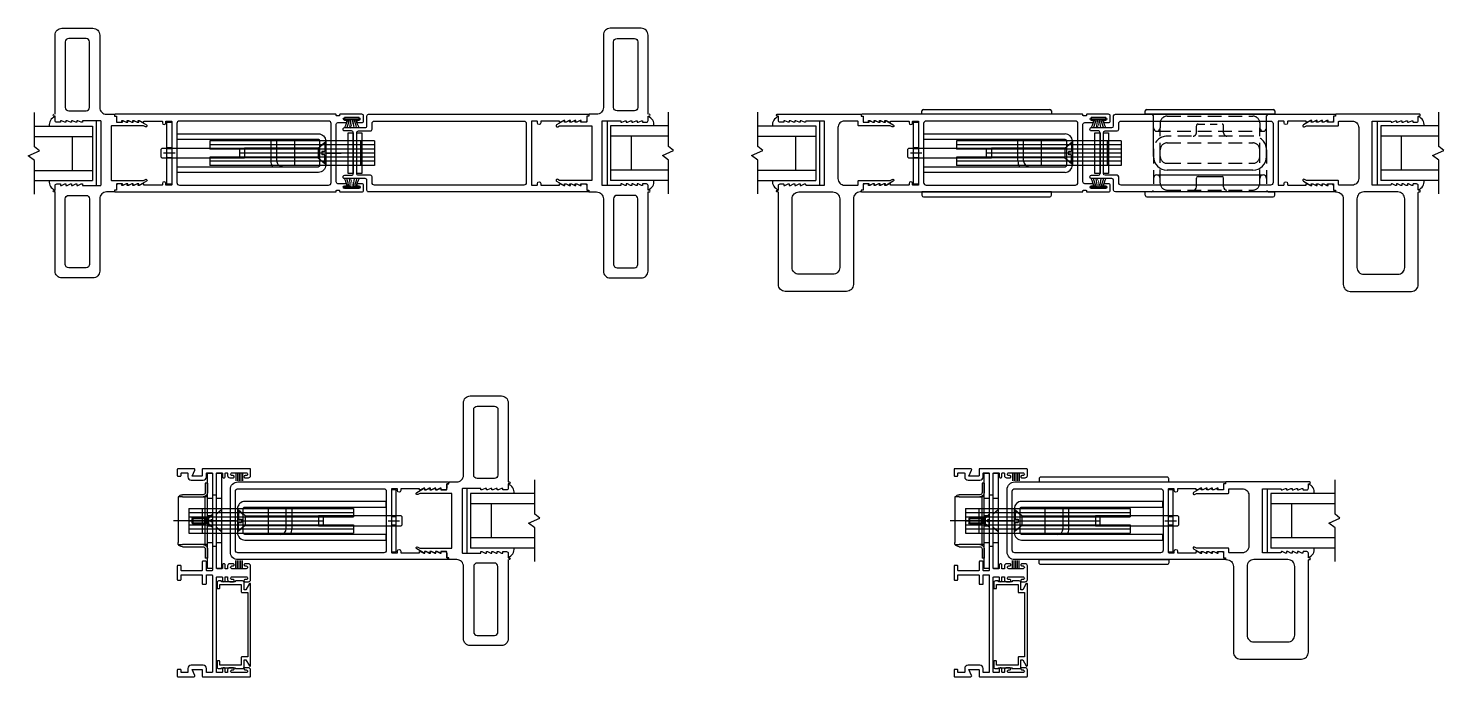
# Model space of a CAD drawing. Extents: x 0.2 to 54, y -4.4 to 30.3.
# Drawn here: x 0.19 to 26.15, y 12.71 to 24.61 of the extents above; entities that cross this region are included whole.
import ezdxf

# ---------------------------------------------------------------- set-up
doc = ezdxf.new("R2010")
doc.units = 0
doc.header["$MEASUREMENT"] = 0
doc.linetypes.add('HIDDEN', pattern=[0.375, 0.25, -0.125])
doc.layers.get('0').update_dxf_attribs({"linetype": 'CONTINUOUS'})
for name, color, linetype in [('ADAPTER', 1, 'CONTINUOUS'), ('FRAME', 1, 'CONTINUOUS'), ('GLASS-VINYL', 7, 'CONTINUOUS'), ('SASH', 5, 'CONTINUOUS'), ('SEAL', 7, 'CONTINUOUS'), ('STRIKE-PLATE', 7, 'CONTINUOUS'), ('VENT', 5, 'CONTINUOUS')]:
    doc.layers.add(name, color=color, linetype=linetype)
doc.styles.get("Standard").update_dxf_attribs({"font": 'simplex.shx'})

# ---------------------------------------------------------------- blocks, each defined once
blk = doc.blocks.new('3767 LEADSILE')
for points in [[(3.769, -0.597), (3.749, -0.597), (3.689, -0.565), (3.669, -0.565), (3.669, -0.597), (3.649, -0.597), (3.589, -0.565), (3.569, -0.565), (3.569, -0.597), (3.549, -0.597), (3.489, -0.565), (3.469, -0.565), (3.469, -0.588), (3.126, -0.588), (3.126, -0.556, 1), (3.064, -0.556), (3.064, -0.588), (2.969, -0.588, -0.414214), (2.954, -0.573), (2.954, 0.573, -0.414214), (2.969, 0.588), (3.064, 0.588), (3.064, 0.556, 1), (3.126, 0.556), (3.126, 0.588), (3.469, 0.588), (3.469, 0.565), (3.489, 0.565), (3.549, 0.597), (3.569, 0.597), (3.569, 0.565), (3.589, 0.565), (3.649, 0.597), (3.669, 0.597), (3.669, 0.565), (3.689, 0.565), (3.749, 0.597), (3.769, 0.597), (3.769, 0.565), (3.789, 0.565), (3.849, 0.597), (3.869, 0.597), (3.869, 0.565), (3.938, 0.565, 0.414214), (3.969, 0.596), (3.969, 0.681), (3.989, 0.681, 1), (3.989, 0.713), (0.14, 0.713, 0.414214), (0, 0.573), (0, -0.573, 0.414214), (0.14, -0.713), (3.989, -0.713, 1), (3.989, -0.681), (3.969, -0.681), (3.969, -0.596, 0.414214), (3.938, -0.565), (3.869, -0.565), (3.869, -0.597), (3.849, -0.597), (3.789, -0.565), (3.769, -0.565)], [(2.814, -0.588, 0.414214), (2.86, -0.542), (2.86, 0.542, 0.414214), (2.814, 0.588), (0.14, 0.588, 0.414214), (0.094, 0.542), (0.094, -0.542, 0.414214), (0.14, -0.588)]]:
    blk.add_lwpolyline(points, format="xyb", close=True)
blk = doc.blocks.new('ARCHETYPE_LATCH ONLY')
for p, q in [((-0.631, 0.225), (2.389, 0.225)), ((-0.631, 0.225), (-0.631, -0.225)), ((-0.631, 0.15), (2.389, 0.15)), ((-0.631, 0.075), (2.389, 0.075)), ((-0.631, 0), (1.837, 0)), ((-0.381, -0.225), (-0.381, 0.225)), ((0.28, 0.193), (0.28, 0.03)), ((0.401, 0.089), (0.28, 0.193)), ((0.28, 0.03), (0.333, 0.03)), ((0.333, 0.03), (0.333, -0.03)), ((0.401, 0.089), (1.749, 0.089)), ((0.401, 0.089), (0.401, -0.089)), ((0.831, -0.225), (0.831, 0.225)), ((1.262, 0.235), (1.157, 0.235)), ((1.157, -0.145), (1.157, 0.235)), ((1.262, -0.145), (1.262, 0.235)), ((1.837, -0.075), (1.837, 0.075)), ((2.389, 0.225), (2.389, 0.075)), ((-0.631, -0.075), (2.389, -0.075)), ((-0.631, -0.15), (2.389, -0.15)), ((0.28, -0.192), (0.28, -0.03)), ((0.28, -0.03), (0.333, -0.03)), ((0.401, -0.089), (0.28, -0.192)), ((0.401, -0.089), (1.749, -0.089)), ((2.389, -0.075), (2.389, -0.225))]:
    blk.add_line(p, q)
at = {"ltscale": 0.3}
for p, q in [((0.239, 0), (-0.021, 0)), ((0.401, 0), (1.036, 0)), ((3.025, 0), (3.235, 0))]:
    blk.add_line(p, q, dxfattribs=at)
at = {"ltscale": 0.5}
for p, q in [((0.262, 0.206), (0.355, 0.125)), ((3.085, 0.095), (3.175, 0.095)), ((3.085, 0.095), (3.1, 0.08)), ((3.1, 0.08), (3.16, 0.08)), ((3.175, 0.095), (3.16, 0.08)), ((0.355, -0.125), (0.262, -0.205)), ((3.1, -0.08), (3.085, -0.095)), ((3.085, -0.095), (3.175, -0.095)), ((3.16, -0.08), (3.1, -0.08)), ((3.16, -0.08), (3.175, -0.095))]:
    blk.add_line(p, q, dxfattribs=at)
for points in [[(3.085, -0.568), (3.175, -0.568), (3.175, 0.568), (3.085, 0.568)], [(3.262, 0.093), (1.749, 0.093), (1.749, -0.093), (3.262, -0.093), (3.28, -0.075), (3.28, 0.075)]]:
    blk.add_lwpolyline(points, close=True)
blk.add_lwpolyline([(0.397, -0.355), (2.987, -0.355), (2.987, -0.25), (0.397, -0.25, -0.414214), (0.367, -0.22), (0.367, 0.22, -0.414214), (0.397, 0.25), (2.987, 0.25), (2.987, 0.355), (0.397, 0.355, 0.414214), (0.262, 0.22), (0.262, -0.22, 0.414214), (0.397, -0.355), (1.052, -0.355)], format="xyb")
blk.add_lwpolyline([(-0.631, -0.225), (2.389, -0.225)])
for radius, start in [(0.105, 270), (0.21, 330)]:
    blk.add_arc((1.052, -0.145), radius, start, 360)
blk = doc.blocks.new('*U21')
blk.add_blockref('ARCHETYPE_LATCH ONLY', (0.123, 0))
at = {"xscale": -1, "rotation": 180}
blk.add_blockref('3767 LEADSILE', (0.254, 0), dxfattribs=at)
blk = doc.blocks.new('ARCHETYPE LATCH')
for p, q in [((-0.631, 0.225), (2.389, 0.225)), ((-0.631, 0.225), (-0.631, -0.225)), ((-0.631, 0.15), (2.389, 0.15)), ((-0.631, 0.075), (2.389, 0.075)), ((-0.631, 0), (1.837, 0)), ((-0.381, -0.225), (-0.381, 0.225)), ((0.28, 0.193), (0.28, 0.03)), ((0.401, 0.089), (0.28, 0.193)), ((0.28, 0.03), (0.333, 0.03)), ((0.333, 0.03), (0.333, -0.03)), ((0.401, 0.089), (1.749, 0.089)), ((0.401, 0.089), (0.401, -0.089)), ((0.831, -0.225), (0.831, 0.225)), ((1.262, 0.235), (1.157, 0.235)), ((1.157, -0.145), (1.157, 0.235)), ((1.262, -0.145), (1.262, 0.235)), ((1.837, -0.075), (1.837, 0.075)), ((2.389, 0.225), (2.389, 0.075)), ((-0.631, -0.075), (2.389, -0.075)), ((-0.631, -0.15), (2.389, -0.15)), ((0.28, -0.192), (0.28, -0.03)), ((0.28, -0.03), (0.333, -0.03)), ((0.401, -0.089), (0.28, -0.192)), ((0.401, -0.089), (1.749, -0.089)), ((2.389, -0.075), (2.389, -0.225))]:
    blk.add_line(p, q)
at = {"ltscale": 0.3}
for p, q in [((0.239, 0), (-0.021, 0)), ((0.401, 0), (1.036, 0)), ((3.025, 0), (3.235, 0))]:
    blk.add_line(p, q, dxfattribs=at)
at = {"ltscale": 0.5}
for p, q in [((0.262, 0.206), (0.355, 0.125)), ((3.085, 0.095), (3.175, 0.095)), ((3.085, 0.095), (3.1, 0.08)), ((3.1, 0.08), (3.16, 0.08)), ((3.175, 0.095), (3.16, 0.08)), ((0.355, -0.125), (0.262, -0.205)), ((3.1, -0.08), (3.085, -0.095)), ((3.085, -0.095), (3.175, -0.095)), ((3.16, -0.08), (3.1, -0.08)), ((3.16, -0.08), (3.175, -0.095))]:
    blk.add_line(p, q, dxfattribs=at)
for points in [[(3.064, 0.803), (0.749, 0.803, 0.414214), (0.719, 0.773), (0.719, 0.713), (3.094, 0.713), (3.094, 0.773, 0.414214)], [(3.064, -0.803), (0.749, -0.803, -0.414214), (0.719, -0.773), (0.719, -0.713), (3.094, -0.713), (3.094, -0.773, -0.414214)]]:
    blk.add_lwpolyline(points, format="xyb", close=True)
for points in [[(3.085, -0.568), (3.175, -0.568), (3.175, 0.568), (3.085, 0.568)], [(3.262, 0.093), (1.749, 0.093), (1.749, -0.093), (3.262, -0.093), (3.28, -0.075), (3.28, 0.075)]]:
    blk.add_lwpolyline(points, close=True)
blk.add_lwpolyline([(0.397, -0.355), (2.987, -0.355), (2.987, -0.25), (0.397, -0.25, -0.414214), (0.367, -0.22), (0.367, 0.22, -0.414214), (0.397, 0.25), (2.987, 0.25), (2.987, 0.355), (0.397, 0.355, 0.414214), (0.262, 0.22), (0.262, -0.22, 0.414214), (0.397, -0.355), (1.052, -0.355)], format="xyb")
blk.add_lwpolyline([(-0.631, -0.225), (2.389, -0.225)])
for radius, start in [(0.105, 270), (0.21, 330)]:
    blk.add_arc((1.052, -0.145), radius, start, 360)
blk = doc.blocks.new('*U16')
blk.add_blockref('ARCHETYPE LATCH', (0.123, 0))
at = {"xscale": -1, "rotation": 180}
blk.add_blockref('3767 LEADSILE', (0.254, 0), dxfattribs=at)
blk = doc.blocks.new('3716 WINGED HP ADAPTER')
at = {"layer": 'ADAPTER'}
blk.add_lwpolyline([(2.14, 0.713), (2.14, 2.166, 0.414214), (2.015, 2.291), (1.446, 2.291, 0.414214), (1.321, 2.166), (1.321, 0.838, -0.414214), (1.196, 0.713), (1.051, 0.713), (1.051, 0.681), (1.015, 0.681), (1.015, 0.575, -0.414214), (1.005, 0.565), (0.905, 0.565), (0.905, 0.59), (0.89, 0.59), (0.835, 0.565), (0.805, 0.565), (0.805, 0.59), (0.79, 0.59), (0.735, 0.565), (0.705, 0.565), (0.705, 0.59), (0.69, 0.59), (0.635, 0.565), (0.605, 0.565), (0.605, 0.59), (0.59, 0.59), (0.463, 0.517, 1), (0.483, 0.482), (0.517, 0.502, -0.131652), (0.522, 0.503), (1.099, 0.503, -0.414214), (1.109, 0.493), (1.109, -0.493, -0.414214), (1.099, -0.503), (0.522, -0.503, -0.131652), (0.517, -0.502), (0.483, -0.482, 1), (0.463, -0.517), (0.59, -0.59), (0.605, -0.59), (0.605, -0.565), (0.635, -0.565), (0.69, -0.59), (0.705, -0.59), (0.705, -0.565), (0.735, -0.565), (0.79, -0.59), (0.805, -0.59), (0.805, -0.565), (0.835, -0.565), (0.89, -0.59), (0.905, -0.59), (0.905, -0.565), (1.005, -0.565, -0.414214), (1.015, -0.575), (1.015, -0.681), (1.051, -0.681), (1.051, -0.713), (1.196, -0.713, -0.414214), (1.321, -0.838), (1.321, -2.166, 0.414214), (1.446, -2.291), (2.015, -2.291, 0.414214), (2.14, -2.166), (2.14, -0.713), (2.16, -0.713, 0.999996), (2.16, -0.681), (2.14, -0.681), (2.14, -0.596, 0.414214), (2.109, -0.565), (2.04, -0.565), (2.04, -0.595), (2.02, -0.595), (1.96, -0.565), (1.94, -0.565), (1.94, -0.595), (1.92, -0.595), (1.86, -0.565), (1.84, -0.565), (1.84, -0.595), (1.82, -0.595), (1.76, -0.565), (1.74, -0.565), (1.74, -0.595), (1.72, -0.595), (1.66, -0.565), (1.64, -0.565), (1.64, -0.595), (1.307, -0.595, -0.414214), (1.297, -0.585), (1.297, 0.585, -0.414214), (1.307, 0.595), (1.64, 0.595), (1.64, 0.565), (1.66, 0.565), (1.72, 0.595), (1.74, 0.595), (1.74, 0.565), (1.76, 0.565), (1.82, 0.595), (1.84, 0.595), (1.84, 0.565), (1.86, 0.565), (1.92, 0.595), (1.94, 0.595), (1.94, 0.565), (1.96, 0.565), (2.02, 0.595), (2.04, 0.595), (2.04, 0.565), (2.109, 0.565, 0.414214), (2.14, 0.596), (2.14, 0.681), (2.16, 0.681, 0.999996), (2.16, 0.713)], format="xyb", dxfattribs=at)
for points in [[(1.508, 0.838), (1.508, 2.041, -0.414214), (1.571, 2.104), (1.89, 2.104, -0.414214), (1.952, 2.041), (1.952, 0.838, -0.414214), (1.89, 0.776), (1.571, 0.776, -0.414214)], [(1.508, -0.838), (1.508, -2.041, 0.414214), (1.571, -2.104), (1.89, -2.104, 0.414214), (1.952, -2.041), (1.952, -0.838, 0.414214), (1.89, -0.776), (1.571, -0.776, 0.414214)]]:
    blk.add_lwpolyline(points, format="xyb", close=True, dxfattribs=at)
blk = doc.blocks.new('3715 WLA')
at = {"layer": 'FRAME'}
for points in [[(2.408, 0.681, 0.414214), (2.398, 0.671), (2.398, 0.596, -0.414214), (2.367, 0.565), (2.308, 0.565, -0.414214), (2.298, 0.575), (2.298, 0.595), (2.278, 0.595), (2.218, 0.565), (2.198, 0.565), (2.198, 0.595), (2.178, 0.595), (2.118, 0.565), (2.098, 0.565), (2.098, 0.595), (2.078, 0.595), (2.018, 0.565), (1.998, 0.565), (1.998, 0.595), (1.978, 0.595), (1.918, 0.565), (1.908, 0.565, -0.414214), (1.898, 0.575), (1.898, 0.578, 0.414214), (1.888, 0.588), (1.555, 0.588), (1.555, -0.588), (1.888, -0.588, 0.414214), (1.898, -0.578), (1.898, -0.575, -0.414214), (1.908, -0.565), (1.918, -0.565), (1.978, -0.595), (1.998, -0.595), (1.998, -0.565), (2.018, -0.565), (2.078, -0.595), (2.098, -0.595), (2.098, -0.565), (2.118, -0.565), (2.178, -0.595), (2.198, -0.595), (2.198, -0.565), (2.218, -0.565), (2.278, -0.595), (2.298, -0.595), (2.298, -0.575, -0.414214), (2.308, -0.565), (2.367, -0.565, -0.414214), (2.398, -0.596), (2.398, -0.671, 0.414214), (2.408, -0.681), (2.418, -0.681, -0.414214), (2.434, -0.697), (2.434, -0.697, -0.414214), (2.418, -0.713), (0.879, -0.713), (0.879, -0.681), (0.843, -0.681), (0.843, -0.565), (0.733, -0.565), (0.733, -0.59), (0.718, -0.59), (0.663, -0.565), (0.633, -0.565), (0.633, -0.59), (0.618, -0.59), (0.563, -0.565), (0.533, -0.565), (0.533, -0.59), (0.518, -0.59), (0.463, -0.565), (0.433, -0.565), (0.433, -0.59), (0.418, -0.59), (0.291, -0.517, -1), (0.311, -0.482), (0.345, -0.502, 0.131652), (0.35, -0.503), (0.927, -0.503, -0.414214), (0.937, -0.513), (0.937, -0.578, 0.414214), (0.947, -0.588), (1.185, -0.588, 0.414214), (1.305, -0.468), (1.305, 0.468, 0.414214), (1.185, 0.588), (0.947, 0.588, 0.414214), (0.937, 0.578), (0.937, 0.513, -0.414214), (0.927, 0.503), (0.35, 0.503, 0.131652), (0.345, 0.502), (0.311, 0.482, -1), (0.291, 0.517), (0.418, 0.59), (0.433, 0.59), (0.433, 0.565), (0.463, 0.565), (0.518, 0.59), (0.533, 0.59), (0.533, 0.565), (0.563, 0.565), (0.618, 0.59), (0.633, 0.59), (0.633, 0.565), (0.663, 0.565), (0.718, 0.59), (0.733, 0.59), (0.733, 0.565), (0.843, 0.565), (0.843, 0.671, -0.414214), (0.853, 0.681), (0.879, 0.681), (0.879, 0.703, -0.414214), (0.889, 0.713), (0.898, 0.713, 0.414214), (1.023, 0.838), (1.023, 2.412, -0.414214), (1.148, 2.537), (2.273, 2.537, -0.414214), (2.398, 2.412), (2.398, 0.723, 0.414214), (2.408, 0.713), (2.418, 0.713, -0.414214), (2.434, 0.697), (2.434, 0.697, -0.414214), (2.418, 0.681)], [(2.148, 0.838, -0.414214), (2.023, 0.713), (1.398, 0.713, -0.414214), (1.273, 0.838), (1.273, 2.099, -0.414214), (1.398, 2.224), (2.023, 2.224, -0.414214), (2.148, 2.099)]]:
    blk.add_lwpolyline(points, format="xyb", close=True, dxfattribs=at)
blk = doc.blocks.new('3712-2 TRACK JAMB')
blk.add_lwpolyline([(-0.1825, -1.823), (-0.1825, -0.085, -0.4142136), (-0.1725, -0.075), (-0.0825, -0.075, -0.4142136), (-0.0725, -0.085), (-0.0725, -0.1405, 0.4142136), (-0.048, -0.165), (-0.0475, -0.165, 0.4142136), (-0.0225, -0.14), (-0.0225, -0.085, -0.4142136), (-0.0125, -0.075), (0.0125, -0.075, -0.4142136), (0.0225, -0.085), (0.0225, -0.125, 0.4142136), (0.0625, -0.165), (0.123, -0.165, 0.4142136), (0.1425, -0.1455), (0.1425, -0.145, 0.4142136), (0.1225, -0.125), (0.102, -0.125, -0.4142136), (0.0775, -0.1005), (0.0775, -0.0995, -0.4142136), (0.102, -0.075), (0.363, -0.075, -0.4142136), (0.3875, -0.0995), (0.3875, -0.1005, -0.4142136), (0.363, -0.125), (0.3425, -0.125, 0.4142136), (0.3225, -0.145, 0.4142136), (0.3425, -0.165), (0.4025, -0.165, 0.4142136), (0.4425, -0.125), (0.4425, -0.01, 0.4142136), (0.4325, 0), (-0.4325, 0, 0.4142136), (-0.4425, -0.01), (-0.4425, -0.125, -0.4142136), (-0.4525, -0.135), (-0.6305, -0.135), (-0.579, -0.0227, 0.5466243), (-0.5935, 0), (-0.8905, 0, 0.4142136), (-0.9005, -0.01), (-0.9005, -0.125, 0.4142136), (-0.8905, -0.135), (-0.8425, -0.135, 0.4142136), (-0.8325, -0.125), (-0.8325, -0.085, -0.4142136), (-0.8225, -0.075), (-0.7155, -0.075, -0.4142136), (-0.7055, -0.085), (-0.7055, -0.15, 0.4142136), (-0.6455, -0.21), (-0.4275, -0.21, 0.4142136), (-0.3675, -0.15), (-0.3675, -0.085, -0.4142136), (-0.3575, -0.075), (-0.2675, -0.075, -0.4142136), (-0.2575, -0.085), (-0.2575, -1.8605, -0.4142136), (-0.2675, -1.8705), (-0.3575, -1.8705, -0.4142136), (-0.3675, -1.8605), (-0.3675, -1.708, 0.4142136), (-0.3775, -1.698), (-0.4325, -1.698, 0.4142136), (-0.4425, -1.708), (-0.4425, -1.8605, -0.4142136), (-0.4525, -1.8705), (-0.7678, -1.8705), (-0.8225, -1.8705, -0.4142136), (-0.8325, -1.8605), (-0.8325, -1.783, 0.4142136), (-0.8425, -1.773), (-0.8905, -1.773, 0.4142136), (-0.9005, -1.783), (-0.9005, -2.033, 0.4142136), (-0.8905, -2.043), (-0.8425, -2.043, 0.4142136), (-0.8325, -2.033), (-0.8325, -1.9555, -0.4142136), (-0.8225, -1.9455), (-0.7809, -1.9455), (-0.4525, -1.9455, -0.4142136), (-0.4425, -1.9555), (-0.4425, -2.108, 0.4142136), (-0.4325, -2.118), (-0.3775, -2.118, 0.4142136), (-0.3675, -2.108), (-0.3675, -1.9555, -0.4142136), (-0.3575, -1.9455), (-0.2675, -1.9455, -0.4142136), (-0.2575, -1.9555), (-0.2575, -3.731, -0.4142136), (-0.2675, -3.741), (-0.3575, -3.741, -0.4142136), (-0.3675, -3.731), (-0.3675, -3.666, 0.4142136), (-0.4275, -3.606), (-0.6455, -3.606, 0.4142136), (-0.7055, -3.666), (-0.7055, -3.731, -0.4142136), (-0.7155, -3.741), (-0.8225, -3.741, -0.4142136), (-0.8325, -3.731), (-0.8325, -3.691, 0.4142136), (-0.8425, -3.681), (-0.8905, -3.681, 0.4142136), (-0.9005, -3.691), (-0.9005, -3.806, 0.4142136), (-0.8905, -3.816), (-0.5935, -3.816, 0.5466243), (-0.579, -3.7933), (-0.6305, -3.681), (-0.4525, -3.681, -0.4142136), (-0.4425, -3.691), (-0.4425, -3.806, 0.4142136), (-0.4325, -3.816), (0.4325, -3.816, 0.4142136), (0.4425, -3.806), (0.4425, -3.691, 0.4142136), (0.4025, -3.651), (0.3425, -3.651, 0.4142136), (0.3225, -3.671, 0.4142136), (0.3425, -3.691), (0.363, -3.691, -0.4142136), (0.3875, -3.7155), (0.3875, -3.7165, -0.4142136), (0.363, -3.741), (0.102, -3.741, -0.4142136), (0.0775, -3.7165), (0.0775, -3.7155, -0.4142136), (0.102, -3.691), (0.1225, -3.691, 0.4142136), (0.1425, -3.671), (0.1425, -3.6705, 0.4142136), (0.123, -3.651), (0.0625, -3.651, 0.4142136), (0.0225, -3.691), (0.0225, -3.731, -0.4142136), (0.0125, -3.741), (-0.0125, -3.741, -0.4142136), (-0.0225, -3.731), (-0.0225, -3.676, 0.4142136), (-0.0475, -3.651), (-0.048, -3.651, 0.4142136), (-0.0725, -3.6755), (-0.0725, -3.731, -0.4142136), (-0.0825, -3.741), (-0.1725, -3.741, -0.4142136), (-0.1825, -3.731), (-0.1825, -1.993, -0.4142136), (-0.1725, -1.983), (-0.0825, -1.983, -0.4142136), (-0.0725, -1.993), (-0.0725, -2.0485, 0.4142136), (-0.048, -2.073), (-0.0475, -2.073, 0.4142136), (-0.0225, -2.048), (-0.0225, -1.983), (0.0225, -1.983), (0.0225, -2.033, 0.4142136), (0.0625, -2.073), (0.123, -2.073, 0.4142136), (0.1425, -2.0535), (0.1425, -2.053, 0.4142136), (0.1225, -2.033), (0.102, -2.033, -0.4142136), (0.0775, -2.0085), (0.0775, -2.0075, -0.4142136), (0.102, -1.983), (0.363, -1.983, -0.4142136), (0.3875, -2.0075), (0.3875, -2.0085, -0.4142136), (0.363, -2.033), (0.3425, -2.033, 0.4142136), (0.3225, -2.053, 0.4142136), (0.3425, -2.073), (0.4025, -2.073, 0.4142136), (0.4425, -2.033), (0.4425, -1.783, 0.4142136), (0.4025, -1.743), (0.3425, -1.743, 0.4142136), (0.3225, -1.763, 0.4142136), (0.3425, -1.783), (0.363, -1.783, -0.4142136), (0.3875, -1.8075), (0.3875, -1.8085, -0.4142136), (0.363, -1.833), (0.102, -1.833, -0.4142136), (0.0775, -1.8085), (0.0775, -1.8075, -0.4142136), (0.102, -1.783), (0.1225, -1.783, 0.4142136), (0.1425, -1.763), (0.1425, -1.7625, 0.4142136), (0.123, -1.743), (0.0625, -1.743, 0.4142136), (0.0225, -1.783), (0.0225, -1.833), (-0.0225, -1.833), (-0.0225, -1.768, 0.4142136), (-0.0475, -1.743), (-0.048, -1.743, 0.4142136), (-0.0725, -1.7675), (-0.0725, -1.823, -0.4142136), (-0.0825, -1.833), (-0.1725, -1.833, -0.4142136)], format="xyb", close=True)
blk = doc.blocks.new('3710 Jamb Filler')
blk.add_lwpolyline([(-0.12, 0.774, 0.414214), (-0.15, 0.804), (-0.27, 0.804, 0.414214), (-0.28, 0.794), (-0.28, 0.789), (-0.53, 0.789), (-0.53, 0.794, 0.414214), (-0.54, 0.804), (-0.585, 0.804, 0.414214), (-0.615, 0.774), (-0.615, 0.674, 0.414214), (-0.605, 0.664), (-0.575, 0.664, 0.414214), (-0.565, 0.674), (-0.565, 0.739), (-0.17, 0.739), (-0.17, 0.601, 0.414214), (-0.16, 0.591), (-0.05, 0.591), (-0.05, -0.591), (-0.16, -0.591, 0.414214), (-0.17, -0.601), (-0.17, -0.739), (-0.565, -0.739), (-0.565, -0.674, 0.414214), (-0.575, -0.664), (-0.605, -0.664, 0.414214), (-0.615, -0.674), (-0.615, -0.774, 0.414214), (-0.585, -0.804), (-0.54, -0.804, 0.414214), (-0.53, -0.794), (-0.53, -0.789), (-0.28, -0.789), (-0.28, -0.794, 0.414214), (-0.27, -0.804), (-0.15, -0.804, 0.414214), (-0.12, -0.774), (-0.12, -0.641), (-0.084, -0.641), (-0.019, -0.754, 0.767327), (0, -0.749), (0, 0.749, 0.767327), (-0.019, 0.754), (-0.084, 0.641), (-0.12, 0.641)], format="xyb", close=True)
blk = doc.blocks.new('StrikePlateAssy(EX_HI)')
at = {"linetype": 'Continuous'}
for p, q in [((-0.165, 0.688), (-0.205, 0.688)), ((-0.205, 0.517), (-0.205, 0.688)), ((-0.165, 0.517), (-0.165, 0.688)), ((-0.705, 0.437), (-0.625, 0.437)), ((-0.705, 0.437), (-0.705, 0.397)), ((-0.705, -0.398), (-0.705, 0.397)), ((-0.625, 0.477), (-0.245, 0.477)), ((-0.245, 0.437), (-0.625, 0.437)), ((-0.205, 0.437), (-0.245, 0.437)), ((-0.205, 0.437), (-0.205, -0.438)), ((-0.165, 0.437), (-0.205, 0.437)), ((-0.165, 0.437), (-0.165, -0.438)), ((0.09, 0.203), (0, 0.124)), ((0.09, -0.203), (0, -0.124)), ((-0.705, -0.438), (-0.705, -0.398)), ((-0.625, -0.438), (-0.705, -0.438)), ((-0.625, -0.438), (-0.245, -0.438)), ((-0.245, -0.478), (-0.625, -0.478)), ((-0.245, -0.438), (-0.205, -0.438)), ((-0.165, -0.438), (-0.205, -0.438)), ((-0.205, -0.688), (-0.205, -0.518)), ((-0.165, -0.688), (-0.165, -0.518)), ((-0.165, -0.688), (-0.205, -0.688))]:
    blk.add_line(p, q, dxfattribs=at)
for p, q in [((-0.075, 0.406), (-0.165, 0.406)), ((0, 0.469), (-0.075, 0.469)), ((0.09, 0.406), (0, 0.406)), ((-0.436, 0.054), (-0.45, 0.04)), ((-0.45, 0.04), (-0.222, 0.04)), ((-0.45, -0.04), (-0.45, 0.04)), ((-0.197, 0.054), (-0.436, 0.054)), ((-0.436, -0.054), (-0.436, 0.054)), ((0.013, 0), (-0.23, 0)), ((-0.222, 0.04), (-0.197, 0.054)), ((-0.222, -0.054), (-0.222, 0.054)), ((-0.197, -0.054), (-0.197, 0.054)), ((-0.147, 0.051), (-0.197, 0.051)), ((-0.165, 0.095), (-0.165, -0.095)), ((-0.165, 0.095), (-0.075, 0.095)), ((-0.138, 0.065), (-0.165, 0.065)), ((-0.147, 0.051), (-0.075, 0.113)), ((-0.147, -0.051), (-0.147, 0.051)), ((-0.138, 0.065), (-0.075, 0.12)), ((-0.075, 0.02), (-0.105, 0.02)), ((-0.105, -0.019), (-0.105, 0.02)), ((-0.075, 0.113), (-0.075, 0.02)), ((0.173, 0), (-0.07, 0)), ((-0.044, 0), (-0.788, 0)), ((-0.45, -0.04), (-0.222, -0.04)), ((-0.436, -0.054), (-0.45, -0.04)), ((-0.197, -0.054), (-0.436, -0.054)), ((-0.222, -0.04), (-0.197, -0.054)), ((-0.147, -0.051), (-0.197, -0.051)), ((-0.138, -0.065), (-0.165, -0.065)), ((-0.165, -0.095), (-0.075, -0.095)), ((-0.147, -0.051), (-0.075, -0.112)), ((-0.138, -0.065), (-0.075, -0.12)), ((-0.075, -0.019), (-0.105, -0.019)), ((-0.075, -0.112), (-0.075, -0.019)), ((-0.075, -0.406), (-0.165, -0.406)), ((0, -0.469), (-0.075, -0.469)), ((0.09, -0.406), (0, -0.406))]:
    blk.add_line(p, q)
for points in [[(-0.165, -0.875), (-0.075, -0.875), (-0.075, 0.875), (-0.165, 0.875)], [(0, -0.875), (0.09, -0.875), (0.09, 0.875), (0, 0.875)]]:
    blk.add_lwpolyline(points, close=True)
for centre, radius, start, end in [((-0.625, 0.397), 0.08, 90, 150), ((-0.245, 0.517), 0.08, 270, 0), ((-0.245, 0.517), 0.04, 270, 0), ((-0.625, -0.398), 0.08, 210, 270), ((-0.245, -0.518), 0.08, 0, 90), ((-0.245, -0.518), 0.04, 0, 90)]:
    blk.add_arc(centre, radius, start, end, dxfattribs=at)
blk = doc.blocks.new('*U40')
at = {"layer": 'STRIKE-PLATE', "color": 7}
for p, q in [((-0.262, 3.741), (-0.262, 3.593)), ((-0.231, 3.741), (-0.231, 3.593)), ((-0.2, 3.741), (-0.2, 3.593)), ((-0.169, 3.741), (-0.169, 3.593)), ((-0.138, 3.741), (-0.138, 3.593)), ((-0.262, 1.983), (-0.262, 2.131)), ((-0.231, 1.983), (-0.231, 2.131)), ((-0.2, 1.983), (-0.2, 2.131)), ((-0.169, 1.983), (-0.169, 2.131)), ((-0.138, 1.983), (-0.138, 2.131))]:
    blk.add_line(p, q, dxfattribs=at)
at = {"layer": 'FRAME'}
for name, p in [('3712-2 TRACK JAMB', (-0.433, 3.816)), ('3710 Jamb Filler', (0.01, 0.954))]:
    blk.add_blockref(name, p, dxfattribs=at)
at = {"layer": 'STRIKE-PLATE', "xscale": -1, "rotation": 180}
blk.add_blockref('StrikePlateAssy(EX_HI)', (-0.615, 2.862), dxfattribs=at)
blk = doc.blocks.new('3707_Lock_Stile_Archetype_Female_Yoke')
for points in [[(-4.031, 0.681), (-4.031, 0.596, 0.414214), (-4, 0.565), (-3.931, 0.565), (-3.931, 0.597), (-3.911, 0.597), (-3.851, 0.565), (-3.831, 0.565), (-3.831, 0.597), (-3.811, 0.597), (-3.751, 0.565), (-3.731, 0.565), (-3.731, 0.597), (-3.711, 0.597), (-3.651, 0.565), (-3.631, 0.565), (-3.631, 0.597), (-3.611, 0.597), (-3.551, 0.565), (-3.531, 0.565), (-3.531, 0.588), (-3.198, 0.588, -0.414214), (-3.188, 0.578), (-3.188, 0.556, 1), (-3.126, 0.556), (-3.126, 0.578, -0.414214), (-3.116, 0.588), (-3.026, 0.588, -0.414214), (-3.016, 0.578), (-3.016, -0.578, -0.414214), (-3.026, -0.588), (-3.116, -0.588, -0.414214), (-3.126, -0.578), (-3.126, -0.556, 1), (-3.188, -0.556), (-3.188, -0.578, -0.414214), (-3.198, -0.588), (-3.531, -0.588), (-3.531, -0.565), (-3.551, -0.565), (-3.611, -0.597), (-3.631, -0.597), (-3.631, -0.565), (-3.651, -0.565), (-3.711, -0.597), (-3.731, -0.597), (-3.731, -0.565), (-3.751, -0.565), (-3.811, -0.597), (-3.831, -0.597), (-3.831, -0.565), (-3.851, -0.565), (-3.911, -0.597), (-3.931, -0.597), (-3.931, -0.565), (-4, -0.565, 0.414214), (-4.031, -0.596), (-4.031, -0.681), (-4.051, -0.681, 1), (-4.051, -0.713), (-0.01, -0.713, 0.414214), (0, -0.703), (0, -0.692, -0.414214), (0.01, -0.682), (0.053, -0.682, -0.414214), (0.062, -0.692), (0.062, -0.703, 0.414214), (0.073, -0.713), (0.469, -0.713, 0.414214), (0.5, -0.682), (0.5, -0.592, 0.414214), (0.469, -0.561), (0.395, -0.561, 1.000009), (0.395, -0.601), (0.415, -0.601, -1), (0.415, -0.651), (0.155, -0.651, -1), (0.155, -0.601), (0.175, -0.601, 1.000009), (0.175, -0.561), (0.031, -0.561, -0.414214), (0, -0.53), (0, 0.53, -0.414214), (0.031, 0.561), (0.175, 0.561, 1.000009), (0.175, 0.601), (0.155, 0.601, -1), (0.155, 0.651), (0.415, 0.651, -1), (0.415, 0.601), (0.395, 0.601, 1.000009), (0.395, 0.561), (0.469, 0.561, 0.414214), (0.5, 0.592), (0.5, 0.682, 0.414214), (0.469, 0.713), (0.073, 0.713, 0.414214), (0.062, 0.703), (0.062, 0.692, -0.414214), (0.053, 0.682), (0.01, 0.682, -0.414214), (0, 0.692), (0, 0.703, 0.414214), (-0.01, 0.713), (-4.051, 0.713, 1), (-4.051, 0.681)], [(-2.922, 0.542), (-2.922, -0.542, 0.414214), (-2.876, -0.588), (-0.14, -0.588, 0.414214), (-0.094, -0.542), (-0.094, 0.542, 0.414214), (-0.14, 0.588), (-2.876, 0.588, 0.414214)]]:
    blk.add_lwpolyline(points, format="xyb", close=True)
blk = doc.blocks.new('3706_Lock_Stile_Archetype_Male_Yoke')
for points in [[(4.594, 0.596, -0.414214), (4.563, 0.565), (4.494, 0.565), (4.494, 0.597), (4.474, 0.597), (4.414, 0.565), (4.394, 0.565), (4.394, 0.597), (4.374, 0.597), (4.314, 0.565), (4.294, 0.565), (4.294, 0.597), (4.274, 0.597), (4.214, 0.565), (4.194, 0.565), (4.194, 0.597), (4.174, 0.597), (4.114, 0.565), (4.094, 0.565), (4.094, 0.588), (3.761, 0.588, 0.414214), (3.751, 0.578), (3.751, 0.556, -1), (3.689, 0.556), (3.689, 0.578, 0.414214), (3.679, 0.588), (3.589, 0.588, 0.414214), (3.579, 0.578), (3.579, -0.578, 0.414214), (3.589, -0.588), (3.679, -0.588, 0.414214), (3.689, -0.578), (3.689, -0.556, -1), (3.751, -0.556), (3.751, -0.578, 0.414214), (3.761, -0.588), (4.094, -0.588), (4.094, -0.565), (4.114, -0.565), (4.174, -0.597), (4.194, -0.597), (4.194, -0.565), (4.214, -0.565), (4.274, -0.597), (4.294, -0.597), (4.294, -0.565), (4.314, -0.565), (4.374, -0.597), (4.394, -0.597), (4.394, -0.565), (4.414, -0.565), (4.474, -0.597), (4.494, -0.597), (4.494, -0.565), (4.563, -0.565, -0.414214), (4.594, -0.596), (4.594, -0.681), (4.614, -0.681, -1), (4.614, -0.713), (0.594, -0.713, -0.414214), (0.563, -0.682), (0.563, -0.499, 0.414214), (0.532, -0.468), (0.156, -0.468, -1.000007), (0.156, -0.406), (0.282, -0.406, 0.414214), (0.313, -0.375), (0.313, 0.375, 0.414214), (0.282, 0.406), (0.156, 0.406, -1.000007), (0.156, 0.468), (0.532, 0.468, 0.414214), (0.563, 0.499), (0.563, 0.682, -0.414214), (0.594, 0.713), (4.614, 0.713, -1), (4.614, 0.681), (4.594, 0.681)], [(0.657, -0.437, 0.414214), (0.626, -0.406), (0.406, -0.406, -0.414214), (0.375, -0.375), (0.375, 0.375, -0.414214), (0.406, 0.406), (0.626, 0.406, 0.414214), (0.657, 0.437), (0.657, 0.542, -0.414214), (0.703, 0.588), (3.439, 0.588, -0.414214), (3.485, 0.542), (3.485, -0.542, -0.414214), (3.439, -0.588), (0.703, -0.588, -0.414214), (0.657, -0.542)]]:
    blk.add_lwpolyline(points, format="xyb", close=True)
blk = doc.blocks.new('*U50')
for centre, radius, start, end in [((-0.303, 1.135), 1.112, 287.4409, 295.9325), ((-0.19, 1.188), 1.16, 280.9256, 288.7507), ((-0.031, 1.124), 1.102, 273.1709, 281.1969), ((-0.031, -1.124), 1.102, 78.8031, 86.8291), ((-0.19, -1.188), 1.16, 71.2493, 79.0744), ((-0.303, -1.135), 1.112, 64.0675, 72.5591)]:
    blk.add_arc(centre, radius, start, end)
at = {"layer": 'SEAL'}
blk.add_lwpolyline([(0, -0.135), (0, 0.135), (0.03, 0.135), (0.03, -0.135)], close=True, dxfattribs=at)
at = {"layer": 'SEAL', "const_width": 0.015}
blk.add_lwpolyline([(0.03, 0, 0.219791), (0.196, 0.034)], format="xyb", dxfattribs=at)
at = {"flags": 9}
for tag, p in [('MANUFACTURER_PART_#', (0, -0.199)), ('FLEETWOOD_PART_#', (-0.001, -0.249))]:
    blk.add_attdef(tag, p, '', height=0.0312, dxfattribs=at)
blk = doc.blocks.new('Yoke Strike Plate')
for points in [[(-0.094, -0.375), (-0.094, 0.375), (0, 0.375), (0, -0.375)], [(0.062, -0.375), (0.062, 0.375), (0.156, 0.375), (0.156, -0.375)]]:
    blk.add_lwpolyline(points, close=True)
blk = doc.blocks.new('3706_Lock_Stile_Archetype_Male_Yoke_wPulls')
for p, q in [((1.17175, 0.803), (3.48675, 0.803)), ((1.14175, 0.713), (1.14175, 0.773)), ((3.51675, 0.713), (1.14175, 0.713)), ((1.29175, -0.062), (1.29175, 0.683)), ((3.36675, -0.062), (3.36675, 0.683)), ((3.51675, 0.773), (3.51675, 0.713)), ((1.35425, -0.4005), (3.30425, -0.4005)), ((3.11675, -0.312), (1.54175, -0.312)), ((1.26175, -0.713), (1.14175, -0.713)), ((1.14175, -0.773), (1.14175, -0.713)), ((3.39675, -0.713), (3.51675, -0.713)), ((3.51675, -0.773), (3.51675, -0.713)), ((1.17175, -0.803), (3.48675, -0.803))]:
    blk.add_line(p, q)
at = {"linetype": 'HIDDEN'}
for p, q in [((1.41675, 0.553), (1.41675, 0.463)), ((1.54175, 0.678), (3.11675, 0.678)), ((3.24175, 0.553), (3.24175, 0.463)), ((1.35425, 0.4005), (3.30425, 0.4005)), ((1.41675, -0.062), (1.41675, 0.463)), ((3.11675, 0.312), (1.54175, 0.312)), ((3.24175, -0.062), (3.24175, 0.463)), ((1.29175, 0.062), (1.29175, -0.683)), ((1.41675, -0.553), (1.41675, 0.062)), ((1.54175, 0.187), (3.11675, 0.187)), ((3.24175, -0.553), (3.24175, 0.062)), ((3.36675, 0.062), (3.36675, -0.683)), ((1.54175, -0.187), (3.11675, -0.187)), ((1.41675, -0.463), (1.41675, -0.463)), ((3.24175, -0.463), (3.24175, -0.463)), ((1.54175, -0.678), (3.11675, -0.678))]:
    blk.add_line(p, q, dxfattribs=at)
at = {"linetype": 'HIDDEN', "ltscale": 0.5}
for p, q in [((2.10925, 0.532), (2.54925, 0.532)), ((2.07925, 0.372), (2.07925, 0.502)), ((2.57925, 0.372), (2.57925, 0.502))]:
    blk.add_line(p, q, dxfattribs=at)
at = {"ltscale": 0.5}
for p, q in [((2.07925, -0.618), (2.07925, -0.458)), ((2.10925, -0.428), (2.54925, -0.428)), ((2.57925, -0.618), (2.57925, -0.458))]:
    blk.add_line(p, q, dxfattribs=at)
for points in [[(4.59375, 0.596, -0.41421356), (4.56275, 0.565), (4.49375, 0.565), (4.49375, 0.597), (4.47375, 0.597), (4.41375, 0.565), (4.39375, 0.565), (4.39375, 0.597), (4.37375, 0.597), (4.31375, 0.565), (4.29375, 0.565), (4.29375, 0.597), (4.27375, 0.597), (4.21375, 0.565), (4.19375, 0.565), (4.19375, 0.597), (4.17375, 0.597), (4.11375, 0.565), (4.09375, 0.565), (4.09375, 0.588), (3.76075, 0.588, 0.41421356), (3.75075, 0.578), (3.75075, 0.556, -1), (3.68875, 0.556), (3.68875, 0.578, 0.41421356), (3.67875, 0.588), (3.58875, 0.588, 0.41421356), (3.57875, 0.578), (3.57875, -0.578, 0.41421356), (3.58875, -0.588), (3.67875, -0.588, 0.41421356), (3.68875, -0.578), (3.68875, -0.556, -1), (3.75075, -0.556), (3.75075, -0.578, 0.41421356), (3.76075, -0.588), (4.09375, -0.588), (4.09375, -0.565), (4.11375, -0.565), (4.17375, -0.597), (4.19375, -0.597), (4.19375, -0.565), (4.21375, -0.565), (4.27375, -0.597), (4.29375, -0.597), (4.29375, -0.565), (4.31375, -0.565), (4.37375, -0.597), (4.39375, -0.597), (4.39375, -0.565), (4.41375, -0.565), (4.47375, -0.597), (4.49375, -0.597), (4.49375, -0.565), (4.56275, -0.565, -0.41421356), (4.59375, -0.596), (4.59375, -0.681), (4.61375, -0.681, -1), (4.61375, -0.713), (0.5935, -0.713, -0.41421356), (0.5625, -0.682), (0.5625, -0.499, 0.41421356), (0.5315, -0.468), (0.156, -0.468, -1.00000653), (0.156, -0.406), (0.28175, -0.406, 0.41421356), (0.31275, -0.375), (0.31275, 0.375, 0.41421356), (0.28175, 0.406), (0.156, 0.406, -1.00000653), (0.156, 0.468), (0.5315, 0.468, 0.41421356), (0.5625, 0.499), (0.5625, 0.682, -0.41421356), (0.5935, 0.713), (4.61375, 0.713, -1), (4.61375, 0.681), (4.59375, 0.681)], [(0.6565, -0.437, 0.41421356), (0.6255, -0.406), (0.40575, -0.406, -0.41421356), (0.37475, -0.375), (0.37475, 0.375, -0.41421356), (0.40575, 0.406), (0.6255, 0.406, 0.41421356), (0.6565, 0.437), (0.6565, 0.542, -0.41421356), (0.7025, 0.588), (3.43875, 0.588, -0.41421356), (3.48475, 0.542), (3.48475, -0.542, -0.41421356), (3.43875, -0.588), (0.7025, -0.588, -0.41421356), (0.6565, -0.542)]]:
    blk.add_lwpolyline(points, format="xyb", close=True)
for centre, radius, start, end in [((1.17175, 0.773), 0.03, 90, 180), ((3.48675, 0.773), 0.03, 0, 90), ((1.26175, 0.683), 0.03, 0, 90), ((3.39675, 0.683), 0.03, 90, 180), ((1.35425, 0.463), 0.0625, 180, 270), ((1.35425, 0.463), 0.0625, 270, 0), ((3.30425, 0.463), 0.0625, 180, 270), ((3.30425, 0.463), 0.0625, 270, 0), ((1.54175, -0.062), 0.25, 180, 270), ((3.11675, -0.062), 0.25, 270, 0), ((1.35425, -0.463), 0.0625, 90, 180), ((1.35425, -0.463), 0.0625, 0, 90), ((3.30425, -0.463), 0.0625, 90, 180), ((3.30425, -0.463), 0.0625, 0, 90), ((1.17175, -0.773), 0.03, 180, 270), ((1.26175, -0.683), 0.03, 270, 0), ((1.26175, -0.683), 0.03, 270, 0), ((3.39675, -0.683), 0.03, 180, 270), ((3.48675, -0.773), 0.03, 270, 0)]:
    blk.add_arc(centre, radius, start, end)
at = {"linetype": 'HIDDEN'}
for centre, radius, start, end in [((1.54175, 0.553), 0.125, 90, 180), ((3.11675, 0.553), 0.125, 0, 90), ((1.54175, 0.062), 0.25, 90, 180), ((3.11675, 0.062), 0.25, 0, 90), ((1.54175, 0.062), 0.125, 90, 180), ((3.11675, 0.062), 0.125, 0, 90), ((1.54175, -0.062), 0.125, 180, 270), ((3.11675, -0.062), 0.125, 270, 0), ((1.54175, -0.553), 0.125, 180, 270), ((3.11675, -0.553), 0.125, 270, 0)]:
    blk.add_arc(centre, radius, start, end, dxfattribs=at)
at = {"linetype": 'HIDDEN', "ltscale": 0.5}
for centre, radius, start, end in [((2.10925, 0.502), 0.03, 90, 180), ((2.54925, 0.502), 0.03, 360, 90), ((2.01925, 0.372), 0.06, 270, 360), ((2.63925, 0.372), 0.06, 180, 270)]:
    blk.add_arc(centre, radius, start, end, dxfattribs=at)
at = {"ltscale": 0.5}
for centre, radius, start, end in [((2.10925, -0.458), 0.03, 90, 180), ((2.54925, -0.458), 0.03, 360, 90), ((2.01925, -0.618), 0.06, 270, 360), ((2.63925, -0.618), 0.06, 180, 270)]:
    blk.add_arc(centre, radius, start, end, dxfattribs=at)
blk = doc.blocks.new('Archetype_Latch_for_3707')
for p, q in [((-2.924, 0.803), (-0.609, 0.803)), ((-3.106, -0.568), (-3.106, 0.568)), ((-3.106, 0.568), (-3.016, 0.568)), ((-3.016, 0.568), (-3.016, -0.568)), ((-2.954, 0.713), (-2.954, 0.773)), ((-0.579, 0.713), (-2.954, 0.713)), ((-0.579, 0.773), (-0.579, 0.713)), ((-2.918, 0.25), (-2.918, 0.355)), ((-2.918, 0.355), (-0.328, 0.355)), ((-3.211, 0.075), (-3.193, 0.093)), ((-3.211, -0.075), (-3.211, 0.075)), ((-3.193, 0.093), (-1.68, 0.093)), ((-0.328, 0.25), (-2.918, 0.25)), ((0.7, 0.225), (-2.32, 0.225)), ((-2.32, 0.225), (-2.32, 0.075)), ((0.7, 0.15), (-2.32, 0.15)), ((0.7, 0.075), (-2.32, 0.075)), ((-1.768, -0.075), (-1.768, 0.075)), ((0.7, 0), (-1.768, 0)), ((-1.68, 0.093), (-1.68, -0.093)), ((-0.332, 0.089), (-1.68, 0.089)), ((-1.193, 0.235), (-1.088, 0.235)), ((-1.193, -0.145), (-1.193, 0.235)), ((-1.088, -0.145), (-1.088, 0.235)), ((-0.762, -0.225), (-0.762, 0.225)), ((-0.332, 0.089), (-0.211, 0.193)), ((-0.332, 0.089), (-0.332, -0.089)), ((-0.298, -0.22), (-0.298, 0.22)), ((-0.264, 0.03), (-0.264, -0.03)), ((-0.211, 0.03), (-0.264, 0.03)), ((-0.211, 0.193), (-0.211, 0.03)), ((-0.193, 0.22), (-0.193, -0.22)), ((0.45, -0.225), (0.45, 0.225)), ((0.7, 0.225), (0.7, -0.225)), ((-3.193, -0.093), (-3.211, -0.075)), ((-1.68, -0.093), (-3.193, -0.093)), ((-2.918, -0.355), (-2.918, -0.25)), ((-2.918, -0.25), (-0.328, -0.25)), ((0.7, -0.075), (-2.32, -0.075)), ((-2.32, -0.075), (-2.32, -0.225)), ((0.7, -0.15), (-2.32, -0.15)), ((0.7, -0.225), (-2.32, -0.225)), ((-0.332, -0.089), (-1.68, -0.089)), ((-0.332, -0.089), (-0.211, -0.192)), ((-0.211, -0.03), (-0.264, -0.03)), ((-0.211, -0.192), (-0.211, -0.03)), ((-0.328, -0.355), (-2.918, -0.355)), ((-0.328, -0.355), (-0.983, -0.355)), ((-3.016, -0.568), (-3.106, -0.568)), ((-0.579, -0.713), (-2.954, -0.713)), ((-2.954, -0.713), (-2.954, -0.773)), ((-0.579, -0.773), (-0.579, -0.713)), ((-2.924, -0.803), (-0.609, -0.803))]:
    blk.add_line(p, q)
at = {"ltscale": 0.5}
for p, q in [((-3.016, 0.095), (-3.106, 0.095)), ((-3.106, 0.095), (-3.091, 0.08)), ((-3.031, 0.08), (-3.091, 0.08)), ((-3.016, 0.095), (-3.031, 0.08)), ((-0.193, 0.205), (-0.286, 0.125)), ((-3.091, -0.08), (-3.106, -0.095)), ((-3.016, -0.095), (-3.106, -0.095)), ((-3.091, -0.08), (-3.031, -0.08)), ((-3.031, -0.08), (-3.016, -0.095)), ((-0.286, -0.125), (-0.193, -0.205))]:
    blk.add_line(p, q, dxfattribs=at)
at = {"ltscale": 0.3}
blk.add_line((-2.956, 0), (-3.166, 0), dxfattribs=at)
for centre, radius, start, end in [((-2.924, 0.773), 0.03, 90, 180), ((-0.609, 0.773), 0.03, 0, 90), ((-0.328, 0.22), 0.135, 0, 90), ((-0.328, 0.22), 0.03, 360, 90), ((-0.983, -0.145), 0.21, 180, 210), ((-0.983, -0.145), 0.105, 180, 270), ((-0.328, -0.22), 0.03, 270, 360), ((-0.328, -0.22), 0.135, 270, 0), ((-2.924, -0.773), 0.03, 180, 270), ((-0.609, -0.773), 0.03, 270, 360)]:
    blk.add_arc(centre, radius, start, end)
blk = doc.blocks.new('3707_Lock_Stile_Archetype_Female_Yoke_wLatch')
for points in [[(-4.031, 0.681), (-4.031, 0.596, 0.414214), (-4, 0.565), (-3.931, 0.565), (-3.931, 0.597), (-3.911, 0.597), (-3.851, 0.565), (-3.831, 0.565), (-3.831, 0.597), (-3.811, 0.597), (-3.751, 0.565), (-3.731, 0.565), (-3.731, 0.597), (-3.711, 0.597), (-3.651, 0.565), (-3.631, 0.565), (-3.631, 0.597), (-3.611, 0.597), (-3.551, 0.565), (-3.531, 0.565), (-3.531, 0.588), (-3.198, 0.588, -0.414214), (-3.188, 0.578), (-3.188, 0.556, 1), (-3.126, 0.556), (-3.126, 0.578, -0.414214), (-3.116, 0.588), (-3.026, 0.588, -0.414214), (-3.016, 0.578), (-3.016, -0.578, -0.414214), (-3.026, -0.588), (-3.116, -0.588, -0.414214), (-3.126, -0.578), (-3.126, -0.556, 1), (-3.188, -0.556), (-3.188, -0.578, -0.414214), (-3.198, -0.588), (-3.531, -0.588), (-3.531, -0.565), (-3.551, -0.565), (-3.611, -0.597), (-3.631, -0.597), (-3.631, -0.565), (-3.651, -0.565), (-3.711, -0.597), (-3.731, -0.597), (-3.731, -0.565), (-3.751, -0.565), (-3.811, -0.597), (-3.831, -0.597), (-3.831, -0.565), (-3.851, -0.565), (-3.911, -0.597), (-3.931, -0.597), (-3.931, -0.565), (-4, -0.565, 0.414214), (-4.031, -0.596), (-4.031, -0.681), (-4.051, -0.681, 1), (-4.051, -0.713), (-0.01, -0.713, 0.414214), (0, -0.703), (0, -0.692, -0.414214), (0.01, -0.682), (0.053, -0.682, -0.414214), (0.062, -0.692), (0.062, -0.703, 0.414214), (0.073, -0.713), (0.469, -0.713, 0.414214), (0.5, -0.682), (0.5, -0.592, 0.414214), (0.469, -0.561), (0.395, -0.561, 1.000009), (0.395, -0.601), (0.415, -0.601, -1), (0.415, -0.651), (0.155, -0.651, -1), (0.155, -0.601), (0.175, -0.601, 1.000009), (0.175, -0.561), (0.031, -0.561, -0.414214), (0, -0.53), (0, 0.53, -0.414214), (0.031, 0.561), (0.175, 0.561, 1.000009), (0.175, 0.601), (0.155, 0.601, -1), (0.155, 0.651), (0.415, 0.651, -1), (0.415, 0.601), (0.395, 0.601, 1.000009), (0.395, 0.561), (0.469, 0.561, 0.414214), (0.5, 0.592), (0.5, 0.682, 0.414214), (0.469, 0.713), (0.073, 0.713, 0.414214), (0.062, 0.703), (0.062, 0.692, -0.414214), (0.053, 0.682), (0.01, 0.682, -0.414214), (0, 0.692), (0, 0.703, 0.414214), (-0.01, 0.713), (-4.051, 0.713, 1), (-4.051, 0.681)], [(-2.922, 0.542), (-2.922, -0.542, 0.414214), (-2.876, -0.588), (-0.14, -0.588, 0.414214), (-0.094, -0.542), (-0.094, 0.542, 0.414214), (-0.14, 0.588), (-2.876, 0.588, 0.414214)]]:
    blk.add_lwpolyline(points, format="xyb", close=True)
blk.add_blockref('Archetype_Latch_for_3707', (0, 0))
at = {"layer": 'SEAL', "xscale": -1, "rotation": 90}
blk.add_blockref('*U50', (0.285, 0.651), dxfattribs=at)
at = {"layer": 'SEAL', "rotation": 90.00000000000001}
blk.add_blockref('*U50', (0.285, -0.651), dxfattribs=at)
blk = doc.blocks.new('Meeting_Stiles_3706_3707')
for name, p in [('3707_Lock_Stile_Archetype_Female_Yoke_wLatch', (-0.281, 0)), ('3706_Lock_Stile_Archetype_Male_Yoke_wPulls', (-0.281, 0)), ('Yoke Strike Plate', (0.032, 0))]:
    blk.add_blockref(name, p)

msp = doc.modelspace()

# ---------------------------------------------------------------- linework, layer by layer
at = {"layer": 'GLASS-VINYL'}
for p, q in [((1.437, 22.907), (1.437, 21.717)), ((10.807, 22.912), (10.807, 21.722)), ((14.701, 22.905), (14.701, 21.729)), ((24.931, 22.905), (24.931, 21.729)), ((0.308, 22.812), (1.372, 22.812)), ((0.308, 22.624), (1.372, 22.624)), ((0.997, 22.624), (0.997, 21.999)), ((1.372, 22.812), (1.372, 21.812)), ((11.936, 22.817), (10.872, 22.817)), ((10.872, 22.817), (10.872, 21.817)), ((11.936, 22.629), (10.872, 22.629)), ((11.247, 22.629), (11.247, 22.004)), ((13.572, 22.817), (14.636, 22.817)), ((13.572, 22.629), (14.636, 22.629)), ((14.261, 22.629), (14.261, 22.004)), ((14.636, 22.817), (14.636, 21.817)), ((26.06, 22.817), (24.996, 22.817)), ((24.996, 22.817), (24.996, 21.817)), ((26.06, 22.629), (24.996, 22.629)), ((25.371, 22.629), (25.371, 22.004)), ((0.308, 21.999), (1.372, 21.999)), ((0.308, 21.812), (1.372, 21.812)), ((11.936, 22.004), (10.872, 22.004)), ((11.936, 21.817), (10.872, 21.817)), ((13.572, 22.004), (14.636, 22.004)), ((13.572, 21.817), (14.636, 21.817)), ((26.06, 22.004), (24.996, 22.004)), ((26.06, 21.817), (24.996, 21.817))]:
    msp.add_line(p, q, dxfattribs=at)
at = {"layer": 'GLASS-VINYL', "color": 7}
for p, q in [((8.241, 14.982), (8.241, 16.158)), ((22.916, 14.982), (22.916, 16.158)), ((9.483, 16.07), (8.306, 16.07)), ((8.306, 16.07), (8.306, 15.07)), ((9.483, 15.883), (8.306, 15.883)), ((8.681, 15.883), (8.681, 15.258)), ((24.158, 16.07), (22.981, 16.07)), ((22.981, 16.07), (22.981, 15.07)), ((24.158, 15.883), (22.981, 15.883)), ((23.356, 15.883), (23.356, 15.258)), ((9.483, 15.258), (8.306, 15.258)), ((9.483, 15.07), (8.306, 15.07)), ((24.158, 15.258), (22.981, 15.258)), ((24.158, 15.07), (22.981, 15.07))]:
    msp.add_line(p, q, dxfattribs=at)
at = {"layer": 'GLASS-VINYL'}
for points in [[(0.308, 21.562), (0.308, 22.182), (0.194, 22.266), (0.398, 22.357), (0.308, 22.432), (0.308, 23.062)], [(11.936, 21.567), (11.936, 22.187), (11.822, 22.271), (12.026, 22.363), (11.936, 22.437), (11.936, 23.067)], [(13.572, 21.567), (13.572, 22.187), (13.458, 22.271), (13.662, 22.363), (13.572, 22.437), (13.572, 23.067)], [(26.06, 21.567), (26.06, 22.187), (25.946, 22.271), (26.15, 22.363), (26.06, 22.437), (26.06, 23.067)], [(9.483, 14.82), (9.483, 15.44), (9.369, 15.525), (9.573, 15.616), (9.483, 15.69), (9.483, 16.32)], [(24.158, 14.82), (24.158, 15.44), (24.044, 15.525), (24.248, 15.616), (24.158, 15.69), (24.158, 16.32)]]:
    msp.add_lwpolyline(points, dxfattribs=at)
for centre, start, end in [((0.73, 22.836), 107.3542, 189.2403), ((11.514, 22.841), 350.7597, 72.6458), ((13.994, 22.841), 107.3542, 189.2403), ((25.638, 22.841), 350.7597, 72.6458), ((0.73, 21.787), 170.7597, 252.6458), ((11.514, 21.792), 287.3542, 9.2403), ((13.994, 21.792), 170.7597, 252.6458), ((25.638, 21.792), 287.3542, 9.2403)]:
    msp.add_arc(centre, 0.153, start, end, dxfattribs=at)
at = {"layer": 'GLASS-VINYL', "color": 7}
for centre, start, end in [((8.948, 16.095), 350.7597, 72.6458), ((23.623, 16.095), 350.7597, 72.6458), ((8.948, 15.046), 287.3542, 9.2403), ((23.623, 15.046), 287.3542, 9.2403)]:
    msp.add_arc(centre, 0.153, start, end, dxfattribs=at)

# ---------------------------------------------------------------- block references
at = {"xscale": -1}
msp.add_blockref('3716 WINGED HP ADAPTER', (2.825, 22.317), dxfattribs=at)
for name, p in [('3716 WINGED HP ADAPTER', (9.42, 22.317)), ('*U40', (4.26, 12.708)), ('*U40', (18.505, 12.708))]:
    msp.add_blockref(name, p)
at = {"rotation": 180}
msp.add_blockref('3715 WLA', (16.347, 22.317), dxfattribs=at)
at = {"xscale": -1, "rotation": 180}
for name, p in [('3715 WLA', (23.286, 22.317)), ('3716 WINGED HP ADAPTER', (6.854, 15.57)), ('3715 WLA', (21.271, 15.57))]:
    msp.add_blockref(name, p, dxfattribs=at)
at = {"layer": 'SASH'}
for name, p in [('*U16', (17.89, 15.57)), ('*U21', (3.645, 15.57))]:
    msp.add_blockref(name, p, dxfattribs=at)
at = {"layer": 'SEAL', "xscale": -1, "rotation": 90}
msp.add_blockref('*U50', (6.126, 22.968), dxfattribs=at)
at = {"layer": 'SEAL', "rotation": 90.00000000000001}
msp.add_blockref('*U50', (6.126, 21.666), dxfattribs=at)
at = {"layer": 'VENT'}
for name, p in [('Meeting_Stiles_3706_3707', (19.816, 22.317)), ('3707_Lock_Stile_Archetype_Female_Yoke', (5.841, 22.317)), ('3706_Lock_Stile_Archetype_Male_Yoke', (5.841, 22.317)), ('Yoke Strike Plate', (6.154, 22.317))]:
    msp.add_blockref(name, p, dxfattribs=at)
at = {"layer": 'VENT', "xscale": -1}
msp.add_blockref('ARCHETYPE_LATCH ONLY', (5.91, 22.317), dxfattribs=at)

doc.saveas('drawing.dxf')
